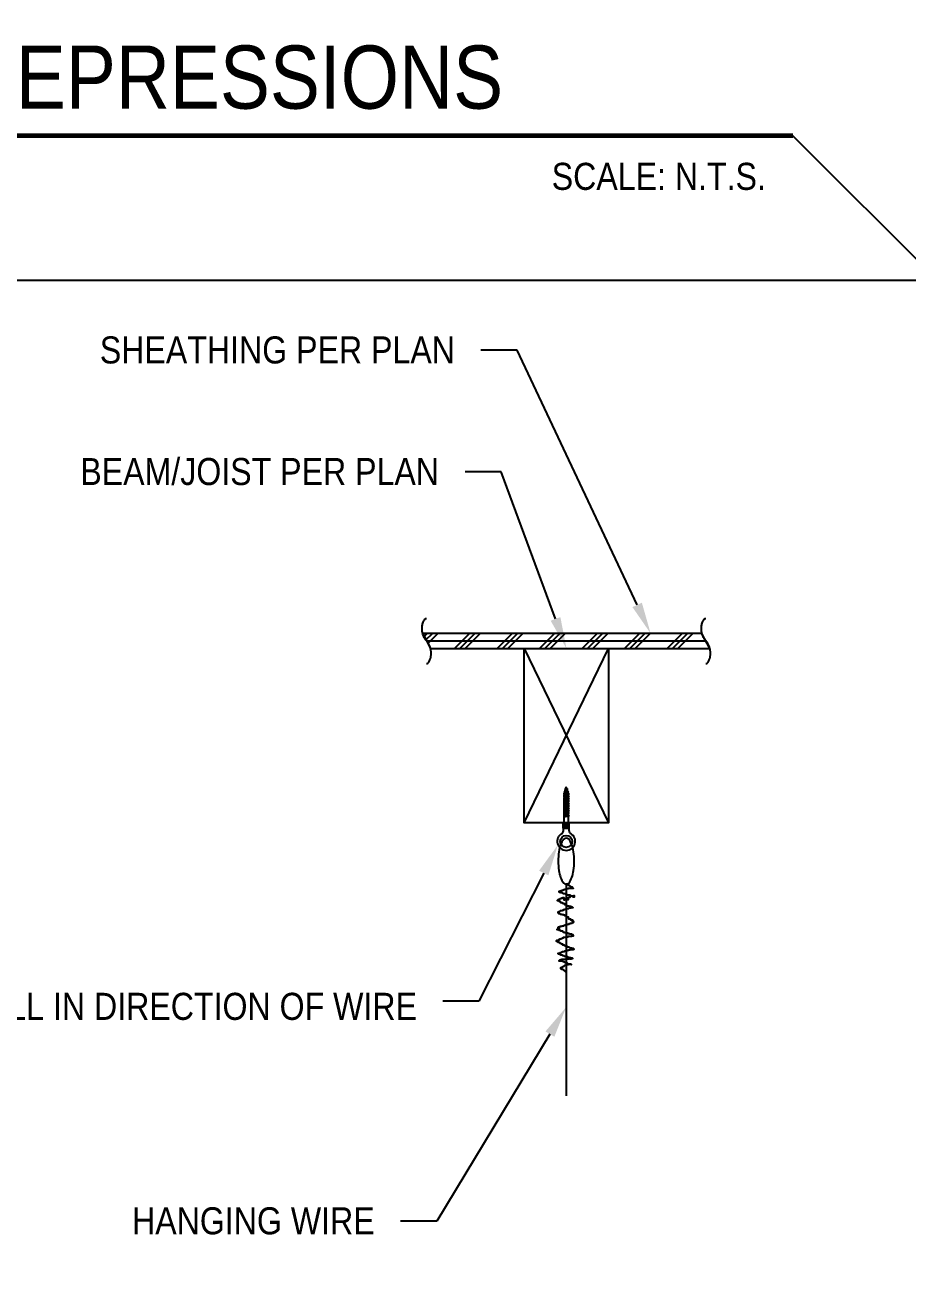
# Model space of a CAD drawing. Header units: inches. Extents: x -16404 to 14624, y -1591 to 16152.
# Drawn here: x -15183.7 to -15147, y 7582.2 to 7634.6 of the extents above; entities that cross this region are included whole.
import ezdxf
from ezdxf import colors
from ezdxf.entities.mleader import LeaderData, LeaderLine
from ezdxf.enums import TextEntityAlignment as Align
from ezdxf.math import Vec2, Vec3

# ---------------------------------------------------------------- set-up
doc = ezdxf.new("R2010")
doc.units = ezdxf.units.IN
doc.header["$LTSCALE"] = 24
doc.header["$MEASUREMENT"] = 0
doc.linetypes.add('DASHED2', pattern=[0.375, 0.25, -0.125])
doc.layers.get('0').update_dxf_attribs({"linetype": 'CONTINUOUS'})
doc.layers.add('S-ANNO-GRID-NONPLOT', color=251, linetype='CONTINUOUS', plot=False)
for name, color, linetype in [('S-ANNO-NOTE', 4, 'CONTINUOUS'), ('S-ARCH', 1, 'CONTINUOUS'), ('S-BREAK', 2, 'CONTINUOUS'), ('S-SIMPSON', 2, 'CONTINUOUS'), ('S-WOOD', 3, 'CONTINUOUS')]:
    doc.layers.add(name, color=color, linetype=linetype)
doc.layers.add('S-HATCH1', color=1, linetype='CONTINUOUS', transparency=0.5)
doc.styles.add('Arial', font='arial.ttf', dxfattribs={"width": 0.85})

# ---------------------------------------------------------------- blocks, each defined once
blk = doc.blocks.new('*U309')
at = {"const_width": 0.188}
for points in [[(-4.5, 0, -1), (4.5, 0, 3.732051)], [(-4.5, 0, 1), (4.5, 0, -3.732051)]]:
    blk.add_lwpolyline(points, format="xyb", dxfattribs=at)
blk.add_lwpolyline([(4.5, 0), (81.209, 0)], dxfattribs=at)
blk.add_circle((0, 0), 4.5)
at = {"style": 'Arial', "width": 0.85}
for tag, p in [('DWG_TITLE_1', (7.5, 6.188)), ('DWG_TITLE_2', (7.5, 2.438))]:
    blk.add_attdef(tag, text='', height=2.625, dxfattribs=at).set_placement(p, align=Align.MIDDLE_LEFT)
blk.add_attdef('#', text='', height=3, dxfattribs=at).set_placement((0, 0), align=Align.MIDDLE_CENTER)
blk.add_attdef('SCALE', text='', height=1.125, dxfattribs=at).set_placement((80.084, -1.125), align=Align.TOP_RIGHT)
blk = doc.blocks.new('SCREWEYE')
at = {"layer": 'S-SIMPSON', "color": 1}
for p, q in [((-0.121, -0.435), (-0.121, -0.553)), ((0.121, -0.435), (0.121, -0.553)), ((-0.128, -0.553), (-0.128, -0.767)), ((0.124, -0.553), (-0.128, -0.553)), ((-0.002, -0.767), (-0.128, -0.767)), ((0.124, -0.767), (-0.126, -0.767)), ((-0.089, -0.803), (-0.125, -0.767)), ((-0.125, -1.067), (0.085, -1.017)), ((0.121, -1.023), (-0.125, -1.067)), ((-0.089, -0.803), (-0.089, -1.058)), ((-0.089, -0.842), (-0.089, -1.058)), ((-0.089, -1.092), (0.085, -1.048)), ((-0.084, -0.553), (-0.084, -0.767)), ((-0.021, -0.553), (-0.021, -0.767)), ((0.047, -0.553), (0.047, -0.767)), ((0.121, -0.767), (0.085, -0.803)), ((0.085, -0.803), (0.085, -1.017)), ((0.085, -1.017), (0.121, -1.023)), ((0.085, -1.048), (0.121, -1.023)), ((0.085, -1.048), (0.085, -1.117)), ((0.085, -1.048), (0.085, -1.117)), ((0.085, -1.048), (0.085, -1.117)), ((0.085, -1.048), (0.085, -1.117)), ((0.1, -0.553), (0.1, -0.767)), ((0.124, -0.553), (0.124, -0.767)), ((-0.089, -1.092), (-0.125, -1.067)), ((-0.125, -1.167), (0.085, -1.117)), ((-0.125, -1.167), (0.085, -1.117)), ((0.121, -1.123), (-0.125, -1.167)), ((0.121, -1.123), (-0.125, -1.167)), ((-0.089, -1.192), (-0.125, -1.167)), ((-0.089, -1.192), (-0.125, -1.167)), ((-0.125, -1.267), (0.085, -1.217)), ((-0.125, -1.267), (0.085, -1.217)), ((-0.125, -1.267), (0.085, -1.217)), ((0.121, -1.223), (-0.125, -1.267)), ((0.121, -1.223), (-0.125, -1.267)), ((0.121, -1.223), (-0.125, -1.267)), ((-0.089, -1.292), (-0.125, -1.267)), ((-0.089, -1.292), (-0.125, -1.267)), ((-0.089, -1.292), (-0.125, -1.267)), ((-0.125, -1.367), (0.085, -1.317)), ((-0.125, -1.367), (0.085, -1.317)), ((0.121, -1.323), (-0.125, -1.367)), ((0.121, -1.323), (-0.125, -1.367)), ((-0.089, -1.392), (-0.125, -1.367)), ((-0.089, -1.392), (-0.125, -1.367)), ((-0.125, -1.467), (0.085, -1.417)), ((-0.125, -1.467), (0.085, -1.417)), ((0.121, -1.423), (-0.125, -1.467)), ((0.121, -1.423), (-0.125, -1.467)), ((-0.089, -1.492), (-0.125, -1.467)), ((-0.089, -1.492), (-0.125, -1.467)), ((-0.125, -1.567), (0.085, -1.517)), ((0.121, -1.523), (-0.125, -1.567)), ((-0.089, -1.592), (-0.125, -1.567)), ((-0.089, -1.092), (-0.089, -1.158)), ((-0.089, -1.092), (-0.089, -1.158)), ((-0.089, -1.092), (-0.089, -1.158)), ((-0.089, -1.092), (-0.089, -1.158)), ((-0.089, -1.192), (0.085, -1.148)), ((-0.089, -1.192), (0.085, -1.148)), ((-0.089, -1.192), (-0.089, -1.258)), ((-0.089, -1.192), (-0.089, -1.258)), ((-0.089, -1.192), (-0.089, -1.258)), ((-0.089, -1.292), (0.085, -1.248)), ((-0.089, -1.292), (0.085, -1.248)), ((-0.089, -1.292), (0.085, -1.248)), ((-0.089, -1.292), (-0.089, -1.358)), ((-0.089, -1.392), (0.085, -1.348)), ((-0.089, -1.392), (0.085, -1.348)), ((-0.089, -1.392), (-0.089, -1.458)), ((-0.089, -1.392), (-0.089, -1.458)), ((-0.089, -1.492), (0.085, -1.448)), ((-0.089, -1.492), (0.085, -1.448)), ((-0.089, -1.492), (-0.089, -1.558)), ((-0.089, -1.592), (0.085, -1.548)), ((0.085, -1.117), (0.121, -1.123)), ((0.085, -1.117), (0.121, -1.123)), ((0.085, -1.148), (0.121, -1.123)), ((0.085, -1.148), (0.121, -1.123)), ((0.085, -1.148), (0.085, -1.217)), ((0.085, -1.148), (0.085, -1.217)), ((0.085, -1.148), (0.085, -1.217)), ((0.085, -1.217), (0.121, -1.223)), ((0.085, -1.217), (0.121, -1.223)), ((0.085, -1.217), (0.121, -1.223)), ((0.085, -1.248), (0.121, -1.223)), ((0.085, -1.248), (0.121, -1.223)), ((0.085, -1.248), (0.121, -1.223)), ((0.085, -1.248), (0.085, -1.317)), ((0.085, -1.317), (0.121, -1.323)), ((0.085, -1.317), (0.121, -1.323)), ((0.085, -1.348), (0.121, -1.323)), ((0.085, -1.348), (0.121, -1.323)), ((0.085, -1.348), (0.085, -1.417)), ((0.085, -1.348), (0.085, -1.417)), ((0.085, -1.417), (0.121, -1.423)), ((0.085, -1.417), (0.121, -1.423)), ((0.085, -1.448), (0.121, -1.423)), ((0.085, -1.448), (0.121, -1.423)), ((0.085, -1.448), (0.085, -1.517)), ((0.085, -1.517), (0.121, -1.523)), ((0.085, -1.548), (0.121, -1.523)), ((0.085, -1.548), (0.085, -1.617)), ((-0.125, -1.667), (0.085, -1.617)), ((0.121, -1.623), (-0.125, -1.667)), ((-0.089, -1.692), (-0.125, -1.667)), ((-0.125, -1.767), (0.085, -1.717)), ((0.121, -1.723), (-0.125, -1.767)), ((-0.089, -1.792), (-0.125, -1.767)), ((-0.125, -1.867), (0.077, -1.819)), ((0.072, -1.832), (-0.125, -1.867)), ((-0.089, -1.892), (-0.125, -1.867)), ((-0.125, -1.967), (0.04, -1.927)), ((0.037, -1.938), (-0.125, -1.967)), ((-0.089, -1.992), (-0.125, -1.967)), ((-0.095, -2.06), (0.016, -2.033)), ((0.014, -2.042), (-0.095, -2.06)), ((-0.06, -2.084), (-0.095, -2.06)), ((-0.089, -1.592), (-0.089, -1.658)), ((-0.089, -1.692), (0.085, -1.648)), ((-0.089, -1.692), (-0.089, -1.758)), ((-0.089, -1.792), (0.085, -1.748)), ((-0.089, -1.792), (-0.089, -1.858)), ((-0.089, -1.892), (0.064, -1.854)), ((-0.089, -1.892), (-0.089, -1.958)), ((-0.089, -1.992), (0.031, -1.962)), ((-0.089, -1.992), (-0.069, -2.053)), ((-0.06, -2.084), (0.01, -2.067)), ((-0.06, -2.084), (-0.04, -2.146)), ((0.065, -2.053), (0.04, -2.132)), ((0.065, -2.053), (0.101, -2.028)), ((0.085, -1.991), (0.075, -2.023)), ((0.075, -2.023), (0.101, -2.028)), ((0.085, -1.617), (0.121, -1.623)), ((0.085, -1.648), (0.121, -1.623)), ((0.085, -1.648), (0.085, -1.717)), ((0.085, -1.717), (0.121, -1.723)), ((0.085, -1.748), (0.121, -1.723)), ((0.085, -1.748), (0.085, -1.817)), ((0.085, -1.817), (0.121, -1.823)), ((0.085, -1.848), (0.121, -1.823)), ((0.085, -1.848), (0.085, -1.917)), ((0.085, -1.917), (0.121, -1.923)), ((0.085, -1.948), (0.121, -1.923)), ((0.085, -1.948), (0.085, -1.991)), ((-0.066, -2.153), (0.002, -2.136)), ((0.001, -2.144), (-0.066, -2.153)), ((-0.03, -2.177), (-0.066, -2.153)), ((-0.03, -2.177), (0, -2.17)), ((-0.03, -2.177), (-0.002, -2.267)), ((0.031, -2.162), (-0.002, -2.267)), ((0.031, -2.162), (0.067, -2.137)), ((0.04, -2.132), (0.067, -2.137))]:
    blk.add_line(p, q, dxfattribs=at)
blk.add_circle((0, 0), 0.25, dxfattribs=at)
for centre, radius, start, end in [((0, 0), 0.375, 299.4527, 240.5473), ((-0.246, -0.435), 0.125, 0, 60.5473), ((0.246, -0.435), 0.125, 119.4527, 180), ((1.156, -2.239), 1.159, 157.6147, 181.3564)]:
    blk.add_arc(centre, radius, start, end, dxfattribs=at)
blk = doc.blocks.new('Se_24x36_DETAILS_GRID')
at = {"linetype": 'DASHED2', "ltscale": 0.5}
blk.add_line((23.3023, 15.3333), (22.8023, 15.8333), dxfattribs=at)
blk.add_line((15.5348, 15.3333), (23.3023, 15.3333))

msp = doc.modelspace()

# ---------------------------------------------------------------- hatches: boundary and pattern name
at = {"layer": 'S-HATCH1'}
h = msp.add_hatch(dxfattribs=at)
h.set_pattern_fill('PLAST', color=256, scale=5, angle=45, style=0)
h.set_pattern_definition([(45, (-15167.2035, 7608.6864), (-0.88388, 0.88388), []), (45, (-15167.314, 7608.7969), (-0.88388, 0.88388), []), (45, (-15167.4244, 7608.9074), (-0.88388, 0.88388), [])])
h.paths.add_polyline_path([(-15166.87799, 7608.68641), (-15155.26144, 7608.68641), (-15155.5869, 7609.31141), (-15167.20345, 7609.31141)])

# ---------------------------------------------------------------- linework, layer by layer
at = {"layer": 'S-ARCH', "color": 2}
msp.add_line((-15161.23188, 7598.88995), (-15161.23188, 7590.09403), dxfattribs=at)
msp.add_lwpolyline([(-15161.56319, 7599.84683, 0.03562601), (-15161.53525, 7599.45518, 0.04775441), (-15161.46615, 7599.17021, 0.09098116), (-15161.33485, 7598.93808, 0.22219039), (-15161.23188, 7598.88995, 0.22219039), (-15161.12892, 7598.93808, 0.09098116), (-15160.99762, 7599.17021, 0.04775441), (-15160.92852, 7599.45518, 0.03562601), (-15160.90058, 7599.84683, 0.03562601), (-15160.92852, 7600.23848, 0.04775441), (-15160.99762, 7600.52345, 0.09098116), (-15161.12892, 7600.75558, 0.22219039), (-15161.23188, 7600.80371, 0.22219039), (-15161.33485, 7600.75558, 0.09098116), (-15161.46615, 7600.52345, 0.04775441), (-15161.53525, 7600.23848, 0.03562601)], format="xyb", close=True, dxfattribs=at)
msp.add_lwpolyline([(-15161.23063, 7598.90233), (-15161.20523, 7598.90233), (-15161.20523, 7598.89387), (-15161.19676, 7598.89387), (-15161.19676, 7598.8854), (-15161.17983, 7598.8854), (-15161.17983, 7598.87694), (-15161.17136, 7598.87694), (-15161.17136, 7598.86847), (-15161.16289, 7598.86847), (-15161.16289, 7598.86), (-15161.15442, 7598.86), (-15161.15442, 7598.85154), (-15161.12902, 7598.85154), (-15161.12902, 7598.84307), (-15161.11209, 7598.84307), (-15161.11209, 7598.83461), (-15161.10362, 7598.83461), (-15161.10362, 7598.82614), (-15161.08668, 7598.82614), (-15161.08668, 7598.81768), (-15161.07822, 7598.81768), (-15161.07822, 7598.80921), (-15161.06128, 7598.80921), (-15161.06128, 7598.80075), (-15161.05281, 7598.80075), (-15161.05281, 7598.79228), (-15161.03588, 7598.79228), (-15161.03588, 7598.78381), (-15160.98507, 7598.78381), (-15160.98507, 7598.74995), (-15160.96814, 7598.74995), (-15160.96814, 7598.73302), (-15160.95967, 7598.73302), (-15160.95967, 7598.72456), (-15160.9512, 7598.72456), (-15160.9512, 7598.71609), (-15161.01048, 7598.71609), (-15161.01048, 7598.70763), (-15161.09515, 7598.70763), (-15161.09515, 7598.71609), (-15161.11209, 7598.71609), (-15161.11209, 7598.70763), (-15161.14596, 7598.70763), (-15161.14596, 7598.69916), (-15161.2137, 7598.69916), (-15161.2137, 7598.69069), (-15161.23063, 7598.69069), (-15161.23063, 7598.68223), (-15161.24757, 7598.68223), (-15161.24757, 7598.67376), (-15161.2645, 7598.67376), (-15161.2645, 7598.6653), (-15161.29837, 7598.6653), (-15161.29837, 7598.65683), (-15161.32377, 7598.65683), (-15161.32377, 7598.64837), (-15161.34071, 7598.64837), (-15161.34071, 7598.6399), (-15161.37458, 7598.6399), (-15161.37458, 7598.63144), (-15161.40845, 7598.63144), (-15161.40845, 7598.62297), (-15161.41692, 7598.62297), (-15161.41692, 7598.61451), (-15161.45079, 7598.61451), (-15161.45079, 7598.60604), (-15161.46772, 7598.60604), (-15161.46772, 7598.59757), (-15161.50159, 7598.59757), (-15161.50159, 7598.58911), (-15161.51852, 7598.58911), (-15161.51852, 7598.58064), (-15161.53546, 7598.58064), (-15161.53546, 7598.57218), (-15161.54393, 7598.57218), (-15161.52699, 7598.57218), (-15161.52699, 7598.56371), (-15161.46772, 7598.56371), (-15161.46772, 7598.54678), (-15161.45079, 7598.54678), (-15161.45079, 7598.53832), (-15161.39998, 7598.53832), (-15161.39998, 7598.52985), (-15161.39151, 7598.52985), (-15161.39151, 7598.52138), (-15161.38305, 7598.52138), (-15161.38305, 7598.51292), (-15161.35764, 7598.51292), (-15161.35764, 7598.50445), (-15161.29837, 7598.50445), (-15161.29837, 7598.49599), (-15161.28144, 7598.49599), (-15161.28144, 7598.48752), (-15161.22216, 7598.48752), (-15161.22216, 7598.47059), (-15161.2137, 7598.47059), (-15161.2137, 7598.45366), (-15161.07822, 7598.45366), (-15161.07822, 7598.43673), (-15161.06975, 7598.43673), (-15161.06975, 7598.42826), (-15161.05281, 7598.42826), (-15161.05281, 7598.4198), (-15161.04435, 7598.4198), (-15161.04435, 7598.41133), (-15161.03588, 7598.41133), (-15161.03588, 7598.40287), (-15161.00201, 7598.40287), (-15161.00201, 7598.38594), (-15160.96814, 7598.38594), (-15160.96814, 7598.37747), (-15160.95967, 7598.37747), (-15160.95967, 7598.36901), (-15160.89193, 7598.36901), (-15160.89193, 7598.3944), (-15160.88347, 7598.3944), (-15160.88347, 7598.40287), (-15160.93427, 7598.40287), (-15160.93427, 7598.38594), (-15161.07822, 7598.38594), (-15161.07822, 7598.33514), (-15161.14596, 7598.33514), (-15161.14596, 7598.24202), (-15161.29837, 7598.24202), (-15161.29837, 7598.23356), (-15161.30684, 7598.23356), (-15161.30684, 7598.22509), (-15161.31531, 7598.22509), (-15161.31531, 7598.26742), (-15161.34071, 7598.26742), (-15161.33224, 7598.26742), (-15161.33224, 7598.27589), (-15161.31531, 7598.27589), (-15161.31531, 7598.28435), (-15161.30684, 7598.28435), (-15161.30684, 7598.29282), (-15161.29837, 7598.29282), (-15161.29837, 7598.30975), (-15161.31531, 7598.30975), (-15161.31531, 7598.31821), (-15161.39151, 7598.31821), (-15161.39151, 7598.30975), (-15161.42538, 7598.30975), (-15161.42538, 7598.30128), (-15161.45079, 7598.30128), (-15161.45079, 7598.29282), (-15161.45925, 7598.29282), (-15161.45925, 7598.28435), (-15161.48466, 7598.28435), (-15161.48466, 7598.27589), (-15161.50159, 7598.27589), (-15161.50159, 7598.26742), (-15161.51006, 7598.26742), (-15161.51006, 7598.25895), (-15161.53546, 7598.25895), (-15161.53546, 7598.25049), (-15161.55239, 7598.25049), (-15161.55239, 7598.24202), (-15161.56933, 7598.24202), (-15161.56933, 7598.23356), (-15161.5778, 7598.23356), (-15161.5778, 7598.22509), (-15161.58626, 7598.22509), (-15161.58626, 7598.21663), (-15161.6032, 7598.21663), (-15161.6032, 7598.20816), (-15161.61167, 7598.20816), (-15161.6032, 7598.20816), (-15161.6032, 7598.21663), (-15161.58626, 7598.21663), (-15161.58626, 7598.22509), (-15161.56933, 7598.22509), (-15161.58626, 7598.22509), (-15161.58626, 7598.21663), (-15161.59473, 7598.21663), (-15161.55239, 7598.21663), (-15161.55239, 7598.19123), (-15161.53546, 7598.19123), (-15161.53546, 7598.18277), (-15161.48466, 7598.18277), (-15161.48466, 7598.1489), (-15161.46772, 7598.1489), (-15161.46772, 7598.13197), (-15161.40845, 7598.13197), (-15161.40845, 7598.10658), (-15161.34918, 7598.10658), (-15161.34918, 7598.08964), (-15161.29837, 7598.08964), (-15161.29837, 7598.04732), (-15161.28144, 7598.04732), (-15161.28144, 7598.03885), (-15161.2391, 7598.03885), (-15161.2391, 7598.03039), (-15161.23063, 7598.03039), (-15161.23063, 7598.01346), (-15161.2137, 7598.01346), (-15161.2137, 7598.00499), (-15161.19676, 7598.00499), (-15161.19676, 7597.99652), (-15161.12902, 7597.99652), (-15161.12902, 7597.97959), (-15161.06128, 7597.97959), (-15161.06128, 7597.97113), (-15161.04435, 7597.97113), (-15161.04435, 7597.9542), (-15161.03588, 7597.9542), (-15161.03588, 7597.94573), (-15160.98507, 7597.94573), (-15160.98507, 7597.93727), (-15160.97661, 7597.93727), (-15160.97661, 7597.9288), (-15160.96814, 7597.9288), (-15160.96814, 7597.92033), (-15160.95967, 7597.92033), (-15160.95967, 7597.91187), (-15161.03588, 7597.91187), (-15161.03588, 7597.89494), (-15161.11209, 7597.89494), (-15161.11209, 7597.88647), (-15161.12055, 7597.88647), (-15161.12055, 7597.87801), (-15161.13749, 7597.87801), (-15161.13749, 7597.86954), (-15161.14596, 7597.86954), (-15161.14596, 7597.86108), (-15161.2137, 7597.86108), (-15161.2137, 7597.85261), (-15161.22216, 7597.85261), (-15161.22216, 7597.84415), (-15161.23063, 7597.84415), (-15161.23063, 7597.83568), (-15161.30684, 7597.83568), (-15161.30684, 7597.82721), (-15161.36611, 7597.82721), (-15161.36611, 7597.80182), (-15161.38305, 7597.80182), (-15161.38305, 7597.79335), (-15161.39998, 7597.79335), (-15161.39998, 7597.78489), (-15161.43385, 7597.78489), (-15161.43385, 7597.77642), (-15161.48466, 7597.77642), (-15161.48466, 7597.76796), (-15161.49312, 7597.76796), (-15161.49312, 7597.75949), (-15161.51852, 7597.75949), (-15161.51852, 7597.74256), (-15161.54393, 7597.74256), (-15161.54393, 7597.73409), (-15161.56086, 7597.73409), (-15161.56086, 7597.72563), (-15161.58626, 7597.72563), (-15161.58626, 7597.71716), (-15161.52496, 7597.71716), (-15161.52496, 7597.7087), (-15161.55037, 7597.7087), (-15161.55037, 7597.70023), (-15161.5419, 7597.70023), (-15161.5419, 7597.69177), (-15161.56933, 7597.69177), (-15161.56933, 7597.6833), (-15161.55239, 7597.6833), (-15161.55239, 7597.67484), (-15161.49312, 7597.67484), (-15161.49312, 7597.6579), (-15161.48466, 7597.6579), (-15161.48466, 7597.64944), (-15161.41692, 7597.64944), (-15161.41692, 7597.62404), (-15161.34918, 7597.62404), (-15161.34918, 7597.61558), (-15161.29837, 7597.61558), (-15161.29837, 7597.58172), (-15161.23063, 7597.58172), (-15161.23063, 7597.55632), (-15161.22216, 7597.55632), (-15161.22216, 7597.54785), (-15161.2137, 7597.54785), (-15161.2137, 7597.53092), (-15161.14596, 7597.53092), (-15161.14596, 7597.49706), (-15161.13749, 7597.49706), (-15161.13749, 7597.44627), (-15161.06128, 7597.44627), (-15161.06128, 7597.41241), (-15161.04435, 7597.41241), (-15161.04435, 7597.40394), (-15160.97661, 7597.40394), (-15160.97661, 7597.37854), (-15160.96814, 7597.37854), (-15160.96814, 7597.37008), (-15160.95967, 7597.37008), (-15160.95967, 7597.36161), (-15160.9512, 7597.36161), (-15160.9512, 7597.35315), (-15160.94274, 7597.35315), (-15160.94274, 7597.34468), (-15160.98448, 7597.34468), (-15160.98448, 7597.33622), (-15160.92521, 7597.33622), (-15160.92521, 7597.31082), (-15160.94214, 7597.31082), (-15160.94214, 7597.30235), (-15160.9512, 7597.30235), (-15160.9512, 7597.28542), (-15160.97661, 7597.28542), (-15160.97661, 7597.27696), (-15160.98507, 7597.27696), (-15160.98507, 7597.26849), (-15161.00201, 7597.26849), (-15161.00201, 7597.26003), (-15161.04435, 7597.26003), (-15161.04435, 7597.25156), (-15161.06975, 7597.25156), (-15161.06975, 7597.2431), (-15161.12902, 7597.2431), (-15161.12902, 7597.2177), (-15161.18829, 7597.2177), (-15161.18829, 7597.20923), (-15161.19676, 7597.20923), (-15161.19676, 7597.20077), (-15161.2137, 7597.20077), (-15161.2137, 7597.1923), (-15161.2899, 7597.1923), (-15161.2899, 7597.17537), (-15161.29837, 7597.17537), (-15161.29837, 7597.16691), (-15161.33224, 7597.16691), (-15161.33224, 7597.15844), (-15161.34918, 7597.15844), (-15161.34918, 7597.14998), (-15161.41692, 7597.14998), (-15161.41692, 7597.13304), (-15161.44232, 7597.13304), (-15161.44232, 7597.12458), (-15161.49312, 7597.12458), (-15161.49312, 7597.10765), (-15161.50159, 7597.10765), (-15161.50159, 7597.09918), (-15161.56933, 7597.09918), (-15161.56933, 7597.09072), (-15161.5778, 7597.09072), (-15161.5778, 7597.08225), (-15161.58626, 7597.08225), (-15161.58626, 7597.06532), (-15161.53343, 7597.06532), (-15161.53343, 7597.04839), (-15161.55883, 7597.04839), (-15161.55883, 7597.03992), (-15161.5673, 7597.03992), (-15161.5673, 7597.03146), (-15161.58424, 7597.03146), (-15161.58424, 7597.02299), (-15161.5927, 7597.02299), (-15161.5927, 7597.01453), (-15161.60964, 7597.01453), (-15161.60964, 7597.00606), (-15161.61811, 7597.00606), (-15161.53343, 7597.00606), (-15161.53343, 7596.9976), (-15161.54393, 7596.9976), (-15161.54393, 7596.98913), (-15161.53546, 7596.98913), (-15161.53546, 7596.98067), (-15161.47619, 7596.98067), (-15161.47619, 7596.95527), (-15161.46772, 7596.95527), (-15161.46772, 7596.9468), (-15161.38305, 7596.9468), (-15161.38305, 7596.92141), (-15161.37458, 7596.92141), (-15161.37458, 7596.91294), (-15161.36611, 7596.91294), (-15161.36611, 7596.89601), (-15161.29837, 7596.89601), (-15161.29837, 7596.88755), (-15161.24757, 7596.88755), (-15161.24757, 7596.86215), (-15161.16289, 7596.86215), (-15161.16289, 7596.83675), (-15161.09515, 7596.83675), (-15161.09515, 7596.82829), (-15161.07822, 7596.82829), (-15161.07822, 7596.81982), (-15161.01894, 7596.81982), (-15161.01894, 7596.80289), (-15161.01048, 7596.80289), (-15161.01048, 7596.79443), (-15160.95967, 7596.79443), (-15160.95967, 7596.78596), (-15160.95908, 7596.78596), (-15160.95908, 7596.76903), (-15160.95061, 7596.76903), (-15160.95061, 7596.76056), (-15160.94214, 7596.76056), (-15160.94214, 7596.7521), (-15160.93367, 7596.7521), (-15160.94274, 7596.7521), (-15160.94274, 7596.73517), (-15161.01048, 7596.73517), (-15161.01048, 7596.70977), (-15161.16289, 7596.70977), (-15161.16289, 7596.69284), (-15161.17136, 7596.69284), (-15161.17136, 7596.68437), (-15161.2391, 7596.68437), (-15161.2391, 7596.67591), (-15161.29837, 7596.67591), (-15161.29837, 7596.66744), (-15161.36611, 7596.66744), (-15161.36611, 7596.65051), (-15161.38305, 7596.65051), (-15161.38305, 7596.64205), (-15161.39998, 7596.64205), (-15161.39998, 7596.63358), (-15161.41692, 7596.63358), (-15161.41692, 7596.62512), (-15161.42538, 7596.62512), (-15161.42538, 7596.61665), (-15161.45079, 7596.61665), (-15161.45079, 7596.60818), (-15161.51852, 7596.60818), (-15161.51852, 7596.59125), (-15161.53546, 7596.59125), (-15161.53546, 7596.58279), (-15161.52496, 7596.58279), (-15161.52496, 7596.57432), (-15161.53343, 7596.57432), (-15161.53343, 7596.56586), (-15161.5419, 7596.56586), (-15161.5419, 7596.55739), (-15161.55883, 7596.55739), (-15161.55883, 7596.54893), (-15161.64351, 7596.54893), (-15161.64351, 7596.53199), (-15161.65198, 7596.53199), (-15161.65198, 7596.52353), (-15161.5673, 7596.52353), (-15161.5673, 7596.51506), (-15161.58626, 7596.51506), (-15161.58626, 7596.48967), (-15161.5778, 7596.48967), (-15161.5778, 7596.4812), (-15161.51852, 7596.4812), (-15161.51852, 7596.45581), (-15161.51006, 7596.45581), (-15161.51006, 7596.44734), (-15161.50159, 7596.44734), (-15161.50159, 7596.43887), (-15161.45079, 7596.43887), (-15161.45079, 7596.42194), (-15161.44232, 7596.42194), (-15161.44232, 7596.40501), (-15161.38305, 7596.40501), (-15161.38305, 7596.36269), (-15161.32377, 7596.36269), (-15161.32377, 7596.34575), (-15161.2645, 7596.34575), (-15161.2645, 7596.32036), (-15161.24757, 7596.32036), (-15161.24757, 7596.31189), (-15161.18829, 7596.31189), (-15161.18829, 7596.29496), (-15161.17983, 7596.29496), (-15161.17983, 7596.2865), (-15161.12902, 7596.2865), (-15161.12902, 7596.27803), (-15161.11209, 7596.27803), (-15161.11209, 7596.2611), (-15161.10362, 7596.2611), (-15161.10362, 7596.25263), (-15161.07822, 7596.25263), (-15161.07822, 7596.24417), (-15161.01894, 7596.24417), (-15161.01894, 7596.2357), (-15161.00201, 7596.2357), (-15161.00201, 7596.22724), (-15160.9512, 7596.22724), (-15160.9512, 7596.21877), (-15160.94274, 7596.21877), (-15160.94274, 7596.21031), (-15160.93427, 7596.21031), (-15160.93427, 7596.20184), (-15160.9258, 7596.20184), (-15160.9258, 7596.19338), (-15160.91733, 7596.19338), (-15160.91733, 7596.18491), (-15160.9004, 7596.18491), (-15160.9512, 7596.18491), (-15160.9512, 7596.16798), (-15161.01894, 7596.16798), (-15161.01894, 7596.15951), (-15161.08668, 7596.15951), (-15161.08668, 7596.15105), (-15161.13749, 7596.15105), (-15161.13749, 7596.13412), (-15161.19676, 7596.13412), (-15161.19676, 7596.12565), (-15161.20523, 7596.12565), (-15161.20523, 7596.10872), (-15161.23063, 7596.10872), (-15161.23063, 7596.10025), (-15161.29837, 7596.10025), (-15161.29837, 7596.09179), (-15161.31531, 7596.09179), (-15161.31531, 7596.08332), (-15161.33224, 7596.08332), (-15161.33224, 7596.07486), (-15161.39998, 7596.07486), (-15161.39998, 7596.06639), (-15161.40845, 7596.06639), (-15161.40845, 7596.05793), (-15161.43385, 7596.05793), (-15161.43385, 7596.04946), (-15161.44232, 7596.04946), (-15161.44232, 7596.041), (-15161.46772, 7596.041), (-15161.46772, 7596.03253), (-15161.50159, 7596.03253), (-15161.50159, 7596.02407), (-15161.51852, 7596.02407), (-15161.51852, 7596.0156), (-15161.56086, 7596.0156), (-15161.56086, 7596.00713), (-15161.58626, 7596.00713), (-15161.56933, 7596.00713), (-15161.56933, 7595.99867), (-15161.50159, 7595.99867), (-15161.50159, 7595.98174), (-15161.49312, 7595.98174), (-15161.49312, 7595.97327), (-15161.48466, 7595.97327), (-15161.48466, 7595.96481), (-15161.46772, 7595.96481), (-15161.46772, 7595.95634), (-15161.39998, 7595.95634), (-15161.39998, 7595.93941), (-15161.38305, 7595.93941), (-15161.38305, 7595.93095), (-15161.33224, 7595.93095), (-15161.33224, 7595.90555), (-15161.31531, 7595.90555), (-15161.31531, 7595.89708), (-15161.24757, 7595.89708), (-15161.24757, 7595.88862), (-15161.17983, 7595.88862), (-15161.17983, 7595.86322), (-15161.12902, 7595.86322), (-15161.12902, 7595.84629), (-15161.06128, 7595.84629), (-15161.06128, 7595.83782), (-15161.05281, 7595.83782), (-15161.05281, 7595.82936), (-15160.98507, 7595.82936), (-15160.98507, 7595.82089), (-15160.97661, 7595.82089), (-15160.97661, 7595.81243), (-15160.96814, 7595.81243), (-15160.96814, 7595.80396), (-15160.95967, 7595.80396), (-15161.02741, 7595.80396), (-15161.02741, 7595.77857), (-15161.07822, 7595.77857), (-15161.07822, 7595.78703), (-15161.13749, 7595.78703), (-15161.13749, 7595.77857), (-15161.15442, 7595.77857), (-15161.15442, 7595.7701), (-15161.23063, 7595.7701), (-15161.23063, 7595.76164), (-15161.41692, 7595.76164), (-15161.41692, 7595.75317), (-15161.43385, 7595.75317), (-15161.43385, 7595.7447), (-15161.46772, 7595.7447), (-15161.46772, 7595.73624), (-15161.49312, 7595.73624), (-15161.49312, 7595.72777), (-15161.51852, 7595.72777), (-15161.51852, 7595.71931), (-15161.52699, 7595.71931), (-15161.52699, 7595.71084), (-15161.53546, 7595.71084), (-15161.51852, 7595.71084), (-15161.51852, 7595.70238), (-15161.38305, 7595.70238), (-15161.38305, 7595.68545), (-15161.37458, 7595.68545), (-15161.37458, 7595.67698), (-15161.32377, 7595.67698), (-15161.32377, 7595.66005), (-15161.31531, 7595.66005), (-15161.31531, 7595.65158), (-15161.2645, 7595.65158), (-15161.2645, 7595.61772), (-15161.19676, 7595.61772), (-15161.19676, 7595.60079), (-15161.18829, 7595.60079), (-15161.18829, 7595.59233), (-15161.17983, 7595.59233), (-15161.17983, 7595.58386), (-15161.12055, 7595.58386), (-15161.12055, 7595.57539), (-15161.05281, 7595.57539), (-15161.05281, 7595.56693), (-15161.04435, 7595.56693), (-15161.04435, 7595.55846), (-15161.02741, 7595.55846), (-15161.02741, 7595.55), (-15161.01894, 7595.55), (-15161.15442, 7595.55), (-15161.15442, 7595.54153), (-15161.16289, 7595.54153), (-15161.16289, 7595.53307), (-15161.23063, 7595.53307), (-15161.23063, 7595.5246), (-15161.2391, 7595.5246), (-15161.2391, 7595.51614), (-15161.2899, 7595.51614), (-15161.2899, 7595.50767), (-15161.29837, 7595.50767), (-15161.29837, 7595.49921), (-15161.30684, 7595.49921), (-15161.30684, 7595.49074), (-15161.32377, 7595.49074), (-15161.32377, 7595.48227), (-15161.33224, 7595.48227), (-15161.33224, 7595.47381), (-15161.34918, 7595.47381), (-15161.34918, 7595.46534), (-15161.35764, 7595.46534), (-15161.35764, 7595.45688), (-15161.36611, 7595.45688), (-15161.36611, 7595.44841), (-15161.38305, 7595.44841), (-15161.38305, 7595.43995), (-15161.39998, 7595.43995), (-15161.39998, 7595.43148), (-15161.41692, 7595.43148), (-15161.41692, 7595.42302), (-15161.44232, 7595.42302), (-15161.44232, 7595.41455), (-15161.45079, 7595.41455), (-15161.45079, 7595.40608), (-15161.46772, 7595.40608), (-15161.46772, 7595.38069), (-15161.45925, 7595.38069), (-15161.45925, 7595.37222), (-15161.43385, 7595.37222), (-15161.43385, 7595.36376), (-15161.41692, 7595.36376), (-15161.41692, 7595.35529), (-15161.37458, 7595.35529), (-15161.37458, 7595.34683), (-15161.36611, 7595.34683), (-15161.36611, 7595.33836), (-15161.35764, 7595.33836), (-15161.35764, 7595.3299), (-15161.34918, 7595.3299), (-15161.34918, 7595.32143), (-15161.33224, 7595.32143), (-15161.33224, 7595.31296), (-15161.32377, 7595.31296), (-15161.32377, 7595.3045), (-15161.30684, 7595.3045), (-15161.30684, 7595.29603), (-15161.29837, 7595.29603), (-15161.29837, 7595.28757), (-15161.2899, 7595.28757), (-15161.2899, 7595.2791), (-15161.28144, 7595.2791), (-15161.28144, 7595.27064), (-15161.27297, 7595.27064), (-15161.27297, 7595.26217), (-15161.2645, 7595.26217), (-15161.2645, 7595.25371), (-15161.25603, 7595.25371), (-15161.25603, 7595.24524), (-15161.24757, 7595.24524), (-15161.24757, 7595.23678), (-15161.2391, 7595.23678), (-15161.2391, 7595.22831), (-15161.23063, 7595.22831)], dxfattribs=at)
msp.add_lwpolyline([(-15161.23188, 7582.40587, 0, 0.5, 0), (-15161.23188, 7583.90587, 0, 0, 0), (-15161.23188, 7590.09403, 0, 0, 0)], format="xyseb", dxfattribs=at)
at = {"layer": 'S-BREAK'}
for points in [[(-15167.03887, 7608.06066, 0.16907551), (-15166.99203, 7608.07697, 0.12420213), (-15166.91948, 7608.17167, 0.05676695), (-15166.85867, 7608.37314, 0.09010704), (-15166.85867, 7608.59984, 0.04190159), (-15166.90724, 7608.77991, 0.09726503), (-15167.03887, 7608.99891, -0.04661822), (-15167.09612, 7609.07551, -0.0337537), (-15167.17049, 7609.21792, -0.09726503), (-15167.22622, 7609.46729, -0.035685), (-15167.21907, 7609.62468, -0.06904861), (-15167.17938, 7609.77716, -0.05613676), (-15167.11181, 7609.8995, -0.25199513), (-15167.03887, 7609.93566, -4.02334231)], [(-15155.42232, 7608.06066, 0.16907551), (-15155.37548, 7608.07697, 0.12420213), (-15155.30293, 7608.17167, 0.05676695), (-15155.24212, 7608.37314, 0.09010704), (-15155.24212, 7608.59984, 0.04190159), (-15155.29069, 7608.77991, 0.09726503), (-15155.42232, 7608.99891, -0.04661822), (-15155.47957, 7609.07551, -0.0337537), (-15155.55394, 7609.21792, -0.09726503), (-15155.60967, 7609.46729, -0.035685), (-15155.60252, 7609.62468, -0.06904861), (-15155.56283, 7609.77716, -0.05613676), (-15155.49526, 7609.8995, -0.25199513), (-15155.42232, 7609.93566, -4.02334231)]]:
    msp.add_lwpolyline(points, format="xyb", dxfattribs=at)
at = {"layer": 'S-WOOD', "color": 1}
msp.add_line((-15167.03887, 7608.99891), (-15155.42232, 7608.99891), dxfattribs=at)
at = {"layer": 'S-WOOD', "color": 2}
for p, q in [((-15162.98059, 7601.43641), (-15159.48059, 7608.68641)), ((-15162.98059, 7608.68641), (-15159.48059, 7601.43641))]:
    msp.add_line(p, q, dxfattribs=at)
at = {"layer": 'S-WOOD'}
msp.add_lwpolyline([(-15166.87799, 7608.68641), (-15155.26144, 7608.68641), (-15155.5869, 7609.31141), (-15167.20345, 7609.31141)], close=True, dxfattribs=at)
at = {"layer": 'S-WOOD', "color": 4}
msp.add_lwpolyline([(-15159.48059, 7608.68641), (-15159.48059, 7601.43641), (-15162.98059, 7601.43641), (-15162.98059, 7608.68641)], close=True, dxfattribs=at)

# ---------------------------------------------------------------- block references
at = {"layer": 'S-ANNO-GRID-NONPLOT', "xscale": 12, "yscale": 12, "zscale": 12}
msp.add_blockref('Se_24x36_DETAILS_GRID', (-15425.43172, 7440), dxfattribs=at)
at = {"layer": 'S-ANNO-NOTE'}
msp.add_blockref('*U309', (-15233.01352, 7630), dxfattribs=at).add_auto_attribs({'#': '-', 'DWG_TITLE_2': 'DECK SUPPORT AT SLAB DEPRESSIONS', 'SCALE': 'SCALE: N.T.S.'})
at = {"layer": 'S-ANNO-NOTE', "rotation": 180}
msp.add_blockref('SCREWEYE', (-15161.23188, 7600.66951), dxfattribs=at)

# ---------------------------------------------------------------- leaders
at = {"layer": 'S-ANNO-NOTE'}
ml = msp.add_multileader_mtext('Standard', dxfattribs=at)
ml.set_content('\\A1;SHEATHING PER PLAN', color=4, style='Arial')
ml.set_leader_properties(color=2)
ml.build(insert=Vec2(0, 0))
ml.multileader.update_dxf_attribs({"dogleg_length": 0.36, "arrow_head_size": 1.3125, "scale": 12})
ctx = ml.context
ctx.base_point, ctx.scale, ctx.char_height, ctx.arrow_head_size, ctx.landing_gap_size, ctx.plane_origin = Vec3(-15181.54206, 7621.0874), 12, 1.125, 1.3125, 1.08, Vec3(-15117.95189, 7916.84642)
ctx.text_align_type = 2
notes = []
notes.append((ctx, [(0, (1, 1, 0), (-15163.27936, 7621.0874), (-1, 0), 1.5, [(0, [(-15157.72275, 7609.31141)], 0, [])])]))
ctx.mtext.insert, ctx.mtext.width, ctx.mtext.alignment, ctx.mtext.flow_direction = Vec3(-15165.85936, 7621.65949), 15.3395772, 3, 5
ml = msp.add_multileader_mtext('Standard', dxfattribs=at)
ml.set_content('\\A1;BEAM/JOIST PER PLAN', color=4, style='Arial')
ml.set_leader_properties(color=2)
ml.build(insert=Vec2(0, 0))
ml.multileader.update_dxf_attribs({"dogleg_length": 0.36, "arrow_head_size": 1.3125, "scale": 12})
ctx = ml.context
ctx.base_point, ctx.scale, ctx.char_height, ctx.arrow_head_size, ctx.landing_gap_size, ctx.plane_origin = Vec3(-15182.31617, 7616.03348), 12, 1.125, 1.3125, 1.08, Vec3(-15117.95189, 7901.28496)
ctx.text_align_type = 2
notes.append((ctx, [(0, (1, 1, 0), (-15163.94257, 7616.03348), (-1, 0), 1.5, [(0, [(-15161.22275, 7608.68641)], 0, [])])]))
ctx.mtext.insert, ctx.mtext.width, ctx.mtext.alignment, ctx.mtext.flow_direction = Vec3(-15166.52257, 7616.60557), 15.3395772, 3, 5
ml = msp.add_multileader_mtext('Standard', dxfattribs=at)
ml.set_content('\\A1;{\\H0.7x;\\S1#4;\\H1.42857x;"%%C SCREW EYE w/ FULL THREAD EMBEDDED (1\\H0.7x;\\S1#4;\\H1.42857x;" MIN), INSTALL IN DIRECTION OF WIRE}', color=4, style='Arial')
ml.set_leader_properties(color=2)
ml.build(insert=Vec2(0, 0))
ml.multileader.update_dxf_attribs({"dogleg_length": 0.36, "arrow_head_size": 1.3125, "scale": 12})
ctx = ml.context
ctx.base_point, ctx.scale, ctx.char_height, ctx.arrow_head_size, ctx.landing_gap_size, ctx.plane_origin = Vec3(-15190.5756, 7594.02754), 12, 1.125, 1.3125, 1.08, Vec3(-15125.3584, 7875.53011)
ctx.text_align_type = 2
notes.append((ctx, [(0, (1, 1, 0), (-15164.86066, 7594.02754), (-1, 0), 1.5, [(0, [(-15161.57725, 7600.52341)], 0, [])])]))
ctx.mtext.insert, ctx.mtext.width, ctx.mtext.alignment, ctx.mtext.flow_direction = Vec3(-15167.44066, 7594.59963), 22.2683179, 3, 5
ml = msp.add_multileader_mtext('Standard', dxfattribs=at)
ml.set_content('\\A1;HANGING WIRE', color=4, style='Arial')
ml.set_leader_properties(color=2)
ml.build(insert=Vec2(0, 0))
ml.multileader.update_dxf_attribs({"dogleg_length": 0.36, "arrow_head_size": 1.3125, "scale": 12})
ctx = ml.context
ctx.base_point, ctx.scale, ctx.char_height, ctx.arrow_head_size, ctx.landing_gap_size, ctx.plane_origin = Vec3(-15180.1935, 7584.88765), 12, 1.125, 1.3125, 1.08, Vec3(-15121.32226, 7872.50601)
ctx.text_align_type = 2
notes.append((ctx, [(0, (1, 1, 0), (-15166.61876, 7584.88765), (-1, 0), 1.5, [(0, [(-15161.23188, 7593.78041)], 0, [])])]))
ctx.mtext.insert, ctx.mtext.width, ctx.mtext.alignment, ctx.mtext.flow_direction = Vec3(-15169.19876, 7585.45974), 21.8070608, 3, 5
for ctx, leaders in notes:
    for number, flags, end, landing, length, lines in leaders:
        leader = LeaderData()
        leader.index, (leader.has_last_leader_line, leader.has_dogleg_vector, leader.attachment_direction) = number, flags
        leader.last_leader_point, leader.dogleg_vector, leader.dogleg_length = Vec3(end), Vec3(landing), length
        for number, points, colour, breaks in lines:
            line = LeaderLine()
            line.index, line.vertices, line.color, line.breaks = number, Vec3.list(points), colors.encode_raw_color(colour), breaks
            leader.lines.append(line)
        ctx.leaders.append(leader)

doc.saveas('drawing.dxf')
